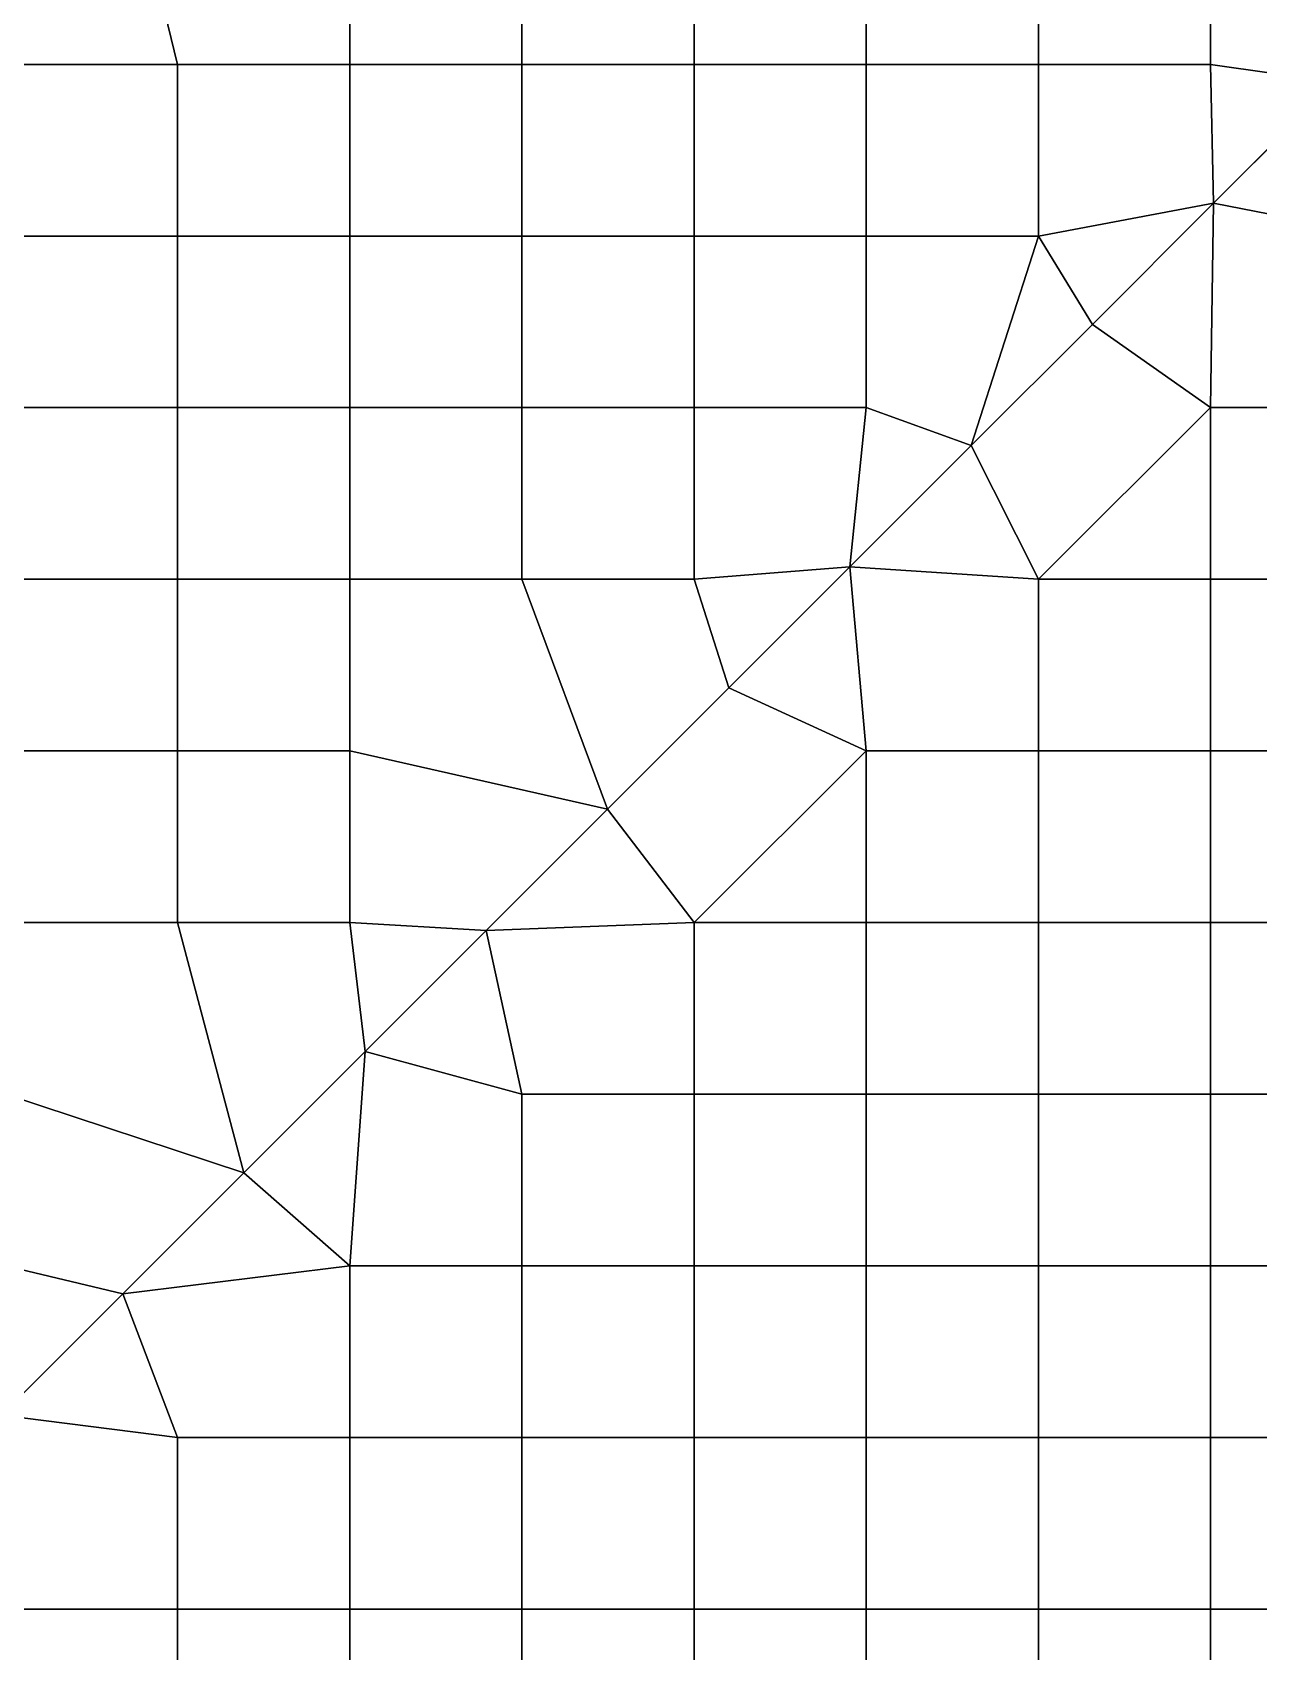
# Model space of a CAD drawing. Extents: x -13 to 39.3, y -26.5 to 20.6.
# Drawn here: x 20.258 to 23.835, y -8.115 to -3.391 of the extents above; entities that cross this region are included whole.
import ezdxf

# ---------------------------------------------------------------- set-up
doc = ezdxf.new("R2010")
doc.units = 0
doc.layers.add('BARS', color=1, linetype='CONTINUOUS')
doc.layers.add('FACES', color=5, linetype='CONTINUOUS')

msp = doc.modelspace()

# ---------------------------------------------------------------- linework, layer by layer
at = {"layer": 'BARS'}
for p, q in [((23.7036, -3.88909), (24.0571, -3.53553)), ((23.7036, -3.88909, 3.3), (24.0571, -3.53553, 3.3)), ((23.35, -4.24264), (23.7036, -3.88909)), ((23.35, -4.24264, 3.3), (23.7036, -3.88909, 3.3)), ((22.9964, -4.59619), (23.35, -4.24264)), ((22.9964, -4.59619, 3.3), (23.35, -4.24264, 3.3)), ((22.6429, -4.94975), (22.9964, -4.59619)), ((22.6429, -4.94975, 3.3), (22.9964, -4.59619, 3.3)), ((22.2893, -5.3033), (22.6429, -4.94975)), ((22.2893, -5.3033, 3.3), (22.6429, -4.94975, 3.3)), ((21.9358, -5.65685), (22.2893, -5.3033)), ((21.9358, -5.65685, 3.3), (22.2893, -5.3033, 3.3)), ((21.5822, -6.01041), (21.9358, -5.65685)), ((21.5822, -6.01041, 3.3), (21.9358, -5.65685, 3.3)), ((21.2287, -6.36396), (21.5822, -6.01041)), ((21.2287, -6.36396, 3.3), (21.5822, -6.01041, 3.3)), ((20.8751, -6.71751), (21.2287, -6.36396)), ((20.8751, -6.71751, 3.3), (21.2287, -6.36396, 3.3)), ((20.5216, -7.07107), (20.8751, -6.71751)), ((20.5216, -7.07107, 3.3), (20.8751, -6.71751, 3.3)), ((20.168, -7.42462), (20.5216, -7.07107)), ((20.168, -7.42462, 3.3), (20.5216, -7.07107, 3.3))]:
    msp.add_line(p, q, dxfattribs=at)
at = {"layer": 'FACES'}
for points in [[(20.5216, -2.82843), (20.168, -3.18198), (20.1796, -3.48396), (20.6817, -3.48396)], [(20.5216, -2.82843, 3.3), (20.168, -3.18198, 3.3), (20.1796, -3.48396, 3.3), (20.6817, -3.48396, 3.3)], [(21.1838, -2.98325), (20.5216, -2.82843), (20.6817, -3.48396), (21.1838, -3.48396)], [(21.1838, -2.98325, 3.3), (20.5216, -2.82843, 3.3), (20.6817, -3.48396, 3.3), (21.1838, -3.48396, 3.3)], [(21.6859, -2.98325), (21.1838, -2.98325), (21.1838, -3.48396), (21.6859, -3.48396)], [(21.6859, -2.98325, 3.3), (21.1838, -2.98325, 3.3), (21.1838, -3.48396, 3.3), (21.6859, -3.48396, 3.3)], [(22.188, -2.98325), (21.6859, -2.98325), (21.6859, -3.48396), (22.188, -3.48396)], [(22.188, -2.98325, 3.3), (21.6859, -2.98325, 3.3), (21.6859, -3.48396, 3.3), (22.188, -3.48396, 3.3)], [(22.6902, -2.98325), (22.188, -2.98325), (22.188, -3.48396), (22.6902, -3.48396)], [(22.6902, -2.98325, 3.3), (22.188, -2.98325, 3.3), (22.188, -3.48396, 3.3), (22.6902, -3.48396, 3.3)], [(23.1923, -2.98325), (22.6902, -2.98325), (22.6902, -3.48396), (23.1923, -3.48396)], [(23.1923, -2.98325, 3.3), (22.6902, -2.98325, 3.3), (22.6902, -3.48396, 3.3), (23.1923, -3.48396, 3.3)], [(23.6944, -2.98325), (23.1923, -2.98325), (23.1923, -3.48396), (23.6944, -3.48396)], [(23.6944, -2.98325, 3.3), (23.1923, -2.98325, 3.3), (23.1923, -3.48396, 3.3), (23.6944, -3.48396, 3.3)], [(23.6944, -2.98325), (23.6944, -3.48396), (24.0571, -3.53553), (24.4107, -3.18198)], [(23.6944, -2.98325, 3.3), (23.6944, -3.48396, 3.3), (24.0571, -3.53553, 3.3), (24.4107, -3.18198, 3.3)], [(20.6817, -3.48396), (20.1796, -3.48396), (20.1796, -3.98467), (20.6817, -3.98467)], [(20.6817, -3.48396, 3.3), (20.1796, -3.48396, 3.3), (20.1796, -3.98467, 3.3), (20.6817, -3.98467, 3.3)], [(21.1838, -3.48396), (20.6817, -3.48396), (20.6817, -3.98467), (21.1838, -3.98467)], [(21.1838, -3.48396, 3.3), (20.6817, -3.48396, 3.3), (20.6817, -3.98467, 3.3), (21.1838, -3.98467, 3.3)], [(21.6859, -3.48396), (21.1838, -3.48396), (21.1838, -3.98467), (21.6859, -3.98467)], [(21.6859, -3.48396, 3.3), (21.1838, -3.48396, 3.3), (21.1838, -3.98467, 3.3), (21.6859, -3.98467, 3.3)], [(22.188, -3.48396), (21.6859, -3.48396), (21.6859, -3.98467), (22.188, -3.98467)], [(22.188, -3.48396, 3.3), (21.6859, -3.48396, 3.3), (21.6859, -3.98467, 3.3), (22.188, -3.98467, 3.3)], [(22.6902, -3.48396), (22.188, -3.48396), (22.188, -3.98467), (22.6902, -3.98467)], [(22.6902, -3.48396, 3.3), (22.188, -3.48396, 3.3), (22.188, -3.98467, 3.3), (22.6902, -3.98467, 3.3)], [(23.1923, -3.48396), (22.6902, -3.48396), (22.6902, -3.98467), (23.1923, -3.98467)], [(23.1923, -3.48396, 3.3), (22.6902, -3.48396, 3.3), (22.6902, -3.98467, 3.3), (23.1923, -3.98467, 3.3)], [(23.6944, -3.48396), (23.1923, -3.48396), (23.1923, -3.98467), (23.7036, -3.88909)], [(23.6944, -3.48396, 3.3), (23.1923, -3.48396, 3.3), (23.1923, -3.98467, 3.3), (23.7036, -3.88909, 3.3)], [(24.0571, -3.53553), (23.6944, -3.48396), (23.7036, -3.88909)], [(24.0571, -3.53553, 3.3), (23.6944, -3.48396, 3.3), (23.7036, -3.88909, 3.3)], [(24.0571, -3.53553), (23.7036, -3.88909), (24.1965, -3.98467)], [(23.7036, -3.88909, 0.66), (23.7036, -3.88909), (24.0571, -3.53553), (24.0571, -3.53553, 0.66)], [(23.7036, -3.88909, 0.66), (24.0571, -3.53553, 0.66), (24.0571, -3.53553, 1.32), (23.7036, -3.88909, 1.32)], [(23.7036, -3.88909, 1.32), (24.0571, -3.53553, 1.32), (24.0571, -3.53553, 1.98), (23.7036, -3.88909, 1.98)], [(23.7036, -3.88909, 1.98), (24.0571, -3.53553, 1.98), (24.0571, -3.53553, 2.64), (23.7036, -3.88909, 2.64)], [(23.7036, -3.88909, 2.64), (24.0571, -3.53553, 2.64), (24.0571, -3.53553, 3.3), (23.7036, -3.88909, 3.3)], [(24.0571, -3.53553, 3.3), (23.7036, -3.88909, 3.3), (24.1965, -3.98467, 3.3)], [(23.7036, -3.88909), (23.1923, -3.98467), (23.35, -4.24264)], [(23.7036, -3.88909, 3.3), (23.1923, -3.98467, 3.3), (23.35, -4.24264, 3.3)], [(23.7036, -3.88909), (23.35, -4.24264), (23.6944, -4.48537)], [(23.35, -4.24264, 0.66), (23.35, -4.24264), (23.7036, -3.88909), (23.7036, -3.88909, 0.66)], [(23.35, -4.24264, 0.66), (23.7036, -3.88909, 0.66), (23.7036, -3.88909, 1.32), (23.35, -4.24264, 1.32)], [(23.35, -4.24264, 1.32), (23.7036, -3.88909, 1.32), (23.7036, -3.88909, 1.98), (23.35, -4.24264, 1.98)], [(23.35, -4.24264, 1.98), (23.7036, -3.88909, 1.98), (23.7036, -3.88909, 2.64), (23.35, -4.24264, 2.64)], [(23.35, -4.24264, 2.64), (23.7036, -3.88909, 2.64), (23.7036, -3.88909, 3.3), (23.35, -4.24264, 3.3)], [(23.7036, -3.88909, 3.3), (23.35, -4.24264, 3.3), (23.6944, -4.48537, 3.3)], [(24.1965, -3.98467), (23.7036, -3.88909), (23.6944, -4.48537), (24.1965, -4.48537)], [(24.1965, -3.98467, 3.3), (23.7036, -3.88909, 3.3), (23.6944, -4.48537, 3.3), (24.1965, -4.48537, 3.3)], [(20.6817, -3.98467), (20.1796, -3.98467), (20.1796, -4.48537), (20.6817, -4.48537)], [(20.6817, -3.98467, 3.3), (20.1796, -3.98467, 3.3), (20.1796, -4.48537, 3.3), (20.6817, -4.48537, 3.3)], [(21.1838, -3.98467), (20.6817, -3.98467), (20.6817, -4.48537), (21.1838, -4.48537)], [(21.1838, -3.98467, 3.3), (20.6817, -3.98467, 3.3), (20.6817, -4.48537, 3.3), (21.1838, -4.48537, 3.3)], [(21.6859, -3.98467), (21.1838, -3.98467), (21.1838, -4.48537), (21.6859, -4.48537)], [(21.6859, -3.98467, 3.3), (21.1838, -3.98467, 3.3), (21.1838, -4.48537, 3.3), (21.6859, -4.48537, 3.3)], [(22.188, -3.98467), (21.6859, -3.98467), (21.6859, -4.48537), (22.188, -4.48537)], [(22.188, -3.98467, 3.3), (21.6859, -3.98467, 3.3), (21.6859, -4.48537, 3.3), (22.188, -4.48537, 3.3)], [(22.6902, -3.98467), (22.188, -3.98467), (22.188, -4.48537), (22.6902, -4.48537)], [(22.6902, -3.98467, 3.3), (22.188, -3.98467, 3.3), (22.188, -4.48537, 3.3), (22.6902, -4.48537, 3.3)], [(23.1923, -3.98467), (22.6902, -3.98467), (22.6902, -4.48537), (22.9964, -4.59619)], [(23.1923, -3.98467, 3.3), (22.6902, -3.98467, 3.3), (22.6902, -4.48537, 3.3), (22.9964, -4.59619, 3.3)], [(23.35, -4.24264), (23.1923, -3.98467), (22.9964, -4.59619)], [(23.35, -4.24264, 3.3), (23.1923, -3.98467, 3.3), (22.9964, -4.59619, 3.3)], [(23.6944, -4.48537), (23.35, -4.24264), (22.9964, -4.59619), (23.1923, -4.98608)], [(22.9964, -4.59619, 0.66), (22.9964, -4.59619), (23.35, -4.24264), (23.35, -4.24264, 0.66)], [(22.9964, -4.59619, 0.66), (23.35, -4.24264, 0.66), (23.35, -4.24264, 1.32), (22.9964, -4.59619, 1.32)], [(22.9964, -4.59619, 1.32), (23.35, -4.24264, 1.32), (23.35, -4.24264, 1.98), (22.9964, -4.59619, 1.98)], [(22.9964, -4.59619, 1.98), (23.35, -4.24264, 1.98), (23.35, -4.24264, 2.64), (22.9964, -4.59619, 2.64)], [(22.9964, -4.59619, 2.64), (23.35, -4.24264, 2.64), (23.35, -4.24264, 3.3), (22.9964, -4.59619, 3.3)], [(23.6944, -4.48537, 3.3), (23.35, -4.24264, 3.3), (22.9964, -4.59619, 3.3), (23.1923, -4.98608, 3.3)], [(20.6817, -4.48537), (20.1796, -4.48537), (20.1796, -4.98608), (20.6817, -4.98608)], [(20.6817, -4.48537, 3.3), (20.1796, -4.48537, 3.3), (20.1796, -4.98608, 3.3), (20.6817, -4.98608, 3.3)], [(21.1838, -4.48537), (20.6817, -4.48537), (20.6817, -4.98608), (21.1838, -4.98608)], [(21.1838, -4.48537, 3.3), (20.6817, -4.48537, 3.3), (20.6817, -4.98608, 3.3), (21.1838, -4.98608, 3.3)], [(21.6859, -4.48537), (21.1838, -4.48537), (21.1838, -4.98608), (21.6859, -4.98608)], [(21.6859, -4.48537, 3.3), (21.1838, -4.48537, 3.3), (21.1838, -4.98608, 3.3), (21.6859, -4.98608, 3.3)], [(22.188, -4.48537), (21.6859, -4.48537), (21.6859, -4.98608), (22.188, -4.98608)], [(22.188, -4.48537, 3.3), (21.6859, -4.48537, 3.3), (21.6859, -4.98608, 3.3), (22.188, -4.98608, 3.3)], [(22.6902, -4.48537), (22.188, -4.48537), (22.188, -4.98608), (22.6429, -4.94975)], [(22.6902, -4.48537, 3.3), (22.188, -4.48537, 3.3), (22.188, -4.98608, 3.3), (22.6429, -4.94975, 3.3)], [(22.9964, -4.59619), (22.6902, -4.48537), (22.6429, -4.94975)], [(22.9964, -4.59619, 3.3), (22.6902, -4.48537, 3.3), (22.6429, -4.94975, 3.3)], [(23.6944, -4.48537), (23.1923, -4.98608), (23.6944, -4.98608)], [(23.6944, -4.48537, 3.3), (23.1923, -4.98608, 3.3), (23.6944, -4.98608, 3.3)], [(24.1965, -4.48537), (23.6944, -4.48537), (23.6944, -4.98608), (24.1965, -4.98608)], [(24.1965, -4.48537, 3.3), (23.6944, -4.48537, 3.3), (23.6944, -4.98608, 3.3), (24.1965, -4.98608, 3.3)], [(22.9964, -4.59619), (22.6429, -4.94975), (23.1923, -4.98608)], [(22.6429, -4.94975, 0.66), (22.6429, -4.94975), (22.9964, -4.59619), (22.9964, -4.59619, 0.66)], [(22.6429, -4.94975, 0.66), (22.9964, -4.59619, 0.66), (22.9964, -4.59619, 1.32), (22.6429, -4.94975, 1.32)], [(22.6429, -4.94975, 1.32), (22.9964, -4.59619, 1.32), (22.9964, -4.59619, 1.98), (22.6429, -4.94975, 1.98)], [(22.6429, -4.94975, 1.98), (22.9964, -4.59619, 1.98), (22.9964, -4.59619, 2.64), (22.6429, -4.94975, 2.64)], [(22.6429, -4.94975, 2.64), (22.9964, -4.59619, 2.64), (22.9964, -4.59619, 3.3), (22.6429, -4.94975, 3.3)], [(22.9964, -4.59619, 3.3), (22.6429, -4.94975, 3.3), (23.1923, -4.98608, 3.3)], [(22.6429, -4.94975), (22.188, -4.98608), (22.2893, -5.3033)], [(22.6429, -4.94975, 3.3), (22.188, -4.98608, 3.3), (22.2893, -5.3033, 3.3)], [(22.6429, -4.94975), (22.2893, -5.3033), (22.6902, -5.48679)], [(22.2893, -5.3033, 0.66), (22.2893, -5.3033), (22.6429, -4.94975), (22.6429, -4.94975, 0.66)], [(22.2893, -5.3033, 0.66), (22.6429, -4.94975, 0.66), (22.6429, -4.94975, 1.32), (22.2893, -5.3033, 1.32)], [(22.2893, -5.3033, 1.32), (22.6429, -4.94975, 1.32), (22.6429, -4.94975, 1.98), (22.2893, -5.3033, 1.98)], [(22.2893, -5.3033, 1.98), (22.6429, -4.94975, 1.98), (22.6429, -4.94975, 2.64), (22.2893, -5.3033, 2.64)], [(22.2893, -5.3033, 2.64), (22.6429, -4.94975, 2.64), (22.6429, -4.94975, 3.3), (22.2893, -5.3033, 3.3)], [(22.6429, -4.94975, 3.3), (22.2893, -5.3033, 3.3), (22.6902, -5.48679, 3.3)], [(23.1923, -4.98608), (22.6429, -4.94975), (22.6902, -5.48679), (23.1923, -5.48679)], [(23.1923, -4.98608, 3.3), (22.6429, -4.94975, 3.3), (22.6902, -5.48679, 3.3), (23.1923, -5.48679, 3.3)], [(20.6817, -4.98608), (20.1796, -4.98608), (20.1796, -5.48679), (20.6817, -5.48679)], [(20.6817, -4.98608, 3.3), (20.1796, -4.98608, 3.3), (20.1796, -5.48679, 3.3), (20.6817, -5.48679, 3.3)], [(21.1838, -4.98608), (20.6817, -4.98608), (20.6817, -5.48679), (21.1838, -5.48679)], [(21.1838, -4.98608, 3.3), (20.6817, -4.98608, 3.3), (20.6817, -5.48679, 3.3), (21.1838, -5.48679, 3.3)], [(21.6859, -4.98608), (21.1838, -4.98608), (21.1838, -5.48679), (21.9358, -5.65685)], [(21.6859, -4.98608, 3.3), (21.1838, -4.98608, 3.3), (21.1838, -5.48679, 3.3), (21.9358, -5.65685, 3.3)], [(22.188, -4.98608), (21.6859, -4.98608), (21.9358, -5.65685), (22.2893, -5.3033)], [(22.188, -4.98608, 3.3), (21.6859, -4.98608, 3.3), (21.9358, -5.65685, 3.3), (22.2893, -5.3033, 3.3)], [(23.6944, -4.98608), (23.1923, -4.98608), (23.1923, -5.48679), (23.6944, -5.48679)], [(23.6944, -4.98608, 3.3), (23.1923, -4.98608, 3.3), (23.1923, -5.48679, 3.3), (23.6944, -5.48679, 3.3)], [(24.1965, -4.98608), (23.6944, -4.98608), (23.6944, -5.48679), (24.1965, -5.48679)], [(24.1965, -4.98608, 3.3), (23.6944, -4.98608, 3.3), (23.6944, -5.48679, 3.3), (24.1965, -5.48679, 3.3)], [(22.2893, -5.3033), (21.9358, -5.65685), (22.188, -5.9875), (22.6902, -5.48679)], [(21.9358, -5.65685, 0.66), (21.9358, -5.65685), (22.2893, -5.3033), (22.2893, -5.3033, 0.66)], [(21.9358, -5.65685, 0.66), (22.2893, -5.3033, 0.66), (22.2893, -5.3033, 1.32), (21.9358, -5.65685, 1.32)], [(21.9358, -5.65685, 1.32), (22.2893, -5.3033, 1.32), (22.2893, -5.3033, 1.98), (21.9358, -5.65685, 1.98)], [(21.9358, -5.65685, 1.98), (22.2893, -5.3033, 1.98), (22.2893, -5.3033, 2.64), (21.9358, -5.65685, 2.64)], [(21.9358, -5.65685, 2.64), (22.2893, -5.3033, 2.64), (22.2893, -5.3033, 3.3), (21.9358, -5.65685, 3.3)], [(22.2893, -5.3033, 3.3), (21.9358, -5.65685, 3.3), (22.188, -5.9875, 3.3), (22.6902, -5.48679, 3.3)], [(20.6817, -5.48679), (20.1796, -5.48679), (20.1796, -5.9875), (20.6817, -5.9875)], [(20.6817, -5.48679, 3.3), (20.1796, -5.48679, 3.3), (20.1796, -5.9875, 3.3), (20.6817, -5.9875, 3.3)], [(21.1838, -5.48679), (20.6817, -5.48679), (20.6817, -5.9875), (21.1838, -5.9875)], [(21.1838, -5.48679, 3.3), (20.6817, -5.48679, 3.3), (20.6817, -5.9875, 3.3), (21.1838, -5.9875, 3.3)], [(21.9358, -5.65685), (21.1838, -5.48679), (21.1838, -5.9875), (21.5822, -6.01041)], [(21.9358, -5.65685, 3.3), (21.1838, -5.48679, 3.3), (21.1838, -5.9875, 3.3), (21.5822, -6.01041, 3.3)], [(22.6902, -5.48679), (22.188, -5.9875), (22.6902, -5.9875)], [(22.6902, -5.48679, 3.3), (22.188, -5.9875, 3.3), (22.6902, -5.9875, 3.3)], [(23.1923, -5.48679), (22.6902, -5.48679), (22.6902, -5.9875), (23.1923, -5.9875)], [(23.1923, -5.48679, 3.3), (22.6902, -5.48679, 3.3), (22.6902, -5.9875, 3.3), (23.1923, -5.9875, 3.3)], [(23.6944, -5.48679), (23.1923, -5.48679), (23.1923, -5.9875), (23.6944, -5.9875)], [(23.6944, -5.48679, 3.3), (23.1923, -5.48679, 3.3), (23.1923, -5.9875, 3.3), (23.6944, -5.9875, 3.3)], [(24.1965, -5.48679), (23.6944, -5.48679), (23.6944, -5.9875), (24.1965, -5.9875)], [(24.1965, -5.48679, 3.3), (23.6944, -5.48679, 3.3), (23.6944, -5.9875, 3.3), (24.1965, -5.9875, 3.3)], [(21.9358, -5.65685), (21.5822, -6.01041), (22.188, -5.9875)], [(21.5822, -6.01041, 0.66), (21.5822, -6.01041), (21.9358, -5.65685), (21.9358, -5.65685, 0.66)], [(21.5822, -6.01041, 0.66), (21.9358, -5.65685, 0.66), (21.9358, -5.65685, 1.32), (21.5822, -6.01041, 1.32)], [(21.5822, -6.01041, 1.32), (21.9358, -5.65685, 1.32), (21.9358, -5.65685, 1.98), (21.5822, -6.01041, 1.98)], [(21.5822, -6.01041, 1.98), (21.9358, -5.65685, 1.98), (21.9358, -5.65685, 2.64), (21.5822, -6.01041, 2.64)], [(21.5822, -6.01041, 2.64), (21.9358, -5.65685, 2.64), (21.9358, -5.65685, 3.3), (21.5822, -6.01041, 3.3)], [(21.9358, -5.65685, 3.3), (21.5822, -6.01041, 3.3), (22.188, -5.9875, 3.3)], [(20.6817, -5.9875), (20.1796, -5.9875), (20.1796, -6.4882), (20.8751, -6.71751)], [(20.6817, -5.9875, 3.3), (20.1796, -5.9875, 3.3), (20.1796, -6.4882, 3.3), (20.8751, -6.71751, 3.3)], [(21.1838, -5.9875), (20.6817, -5.9875), (20.8751, -6.71751), (21.2287, -6.36396)], [(21.1838, -5.9875, 3.3), (20.6817, -5.9875, 3.3), (20.8751, -6.71751, 3.3), (21.2287, -6.36396, 3.3)], [(21.5822, -6.01041), (21.1838, -5.9875), (21.2287, -6.36396)], [(21.5822, -6.01041, 3.3), (21.1838, -5.9875, 3.3), (21.2287, -6.36396, 3.3)], [(22.188, -5.9875), (21.5822, -6.01041), (21.6859, -6.4882), (22.188, -6.4882)], [(22.188, -5.9875, 3.3), (21.5822, -6.01041, 3.3), (21.6859, -6.4882, 3.3), (22.188, -6.4882, 3.3)], [(22.6902, -5.9875), (22.188, -5.9875), (22.188, -6.4882), (22.6902, -6.4882)], [(22.6902, -5.9875, 3.3), (22.188, -5.9875, 3.3), (22.188, -6.4882, 3.3), (22.6902, -6.4882, 3.3)], [(23.1923, -5.9875), (22.6902, -5.9875), (22.6902, -6.4882), (23.1923, -6.4882)], [(23.1923, -5.9875, 3.3), (22.6902, -5.9875, 3.3), (22.6902, -6.4882, 3.3), (23.1923, -6.4882, 3.3)], [(23.6944, -5.9875), (23.1923, -5.9875), (23.1923, -6.4882), (23.6944, -6.4882)], [(23.6944, -5.9875, 3.3), (23.1923, -5.9875, 3.3), (23.1923, -6.4882, 3.3), (23.6944, -6.4882, 3.3)], [(24.1965, -5.9875), (23.6944, -5.9875), (23.6944, -6.4882), (24.1965, -6.4882)], [(24.1965, -5.9875, 3.3), (23.6944, -5.9875, 3.3), (23.6944, -6.4882, 3.3), (24.1965, -6.4882, 3.3)], [(21.5822, -6.01041), (21.2287, -6.36396), (21.6859, -6.4882)], [(21.2287, -6.36396, 0.66), (21.2287, -6.36396), (21.5822, -6.01041), (21.5822, -6.01041, 0.66)], [(21.2287, -6.36396, 0.66), (21.5822, -6.01041, 0.66), (21.5822, -6.01041, 1.32), (21.2287, -6.36396, 1.32)], [(21.2287, -6.36396, 1.32), (21.5822, -6.01041, 1.32), (21.5822, -6.01041, 1.98), (21.2287, -6.36396, 1.98)], [(21.2287, -6.36396, 1.98), (21.5822, -6.01041, 1.98), (21.5822, -6.01041, 2.64), (21.2287, -6.36396, 2.64)], [(21.2287, -6.36396, 2.64), (21.5822, -6.01041, 2.64), (21.5822, -6.01041, 3.3), (21.2287, -6.36396, 3.3)], [(21.5822, -6.01041, 3.3), (21.2287, -6.36396, 3.3), (21.6859, -6.4882, 3.3)], [(21.2287, -6.36396), (20.8751, -6.71751), (21.1838, -6.98891)], [(20.8751, -6.71751, 0.66), (20.8751, -6.71751), (21.2287, -6.36396), (21.2287, -6.36396, 0.66)], [(20.8751, -6.71751, 0.66), (21.2287, -6.36396, 0.66), (21.2287, -6.36396, 1.32), (20.8751, -6.71751, 1.32)], [(20.8751, -6.71751, 1.32), (21.2287, -6.36396, 1.32), (21.2287, -6.36396, 1.98), (20.8751, -6.71751, 1.98)], [(20.8751, -6.71751, 1.98), (21.2287, -6.36396, 1.98), (21.2287, -6.36396, 2.64), (20.8751, -6.71751, 2.64)], [(20.8751, -6.71751, 2.64), (21.2287, -6.36396, 2.64), (21.2287, -6.36396, 3.3), (20.8751, -6.71751, 3.3)], [(21.2287, -6.36396, 3.3), (20.8751, -6.71751, 3.3), (21.1838, -6.98891, 3.3)], [(21.6859, -6.4882), (21.2287, -6.36396), (21.1838, -6.98891), (21.6859, -6.98891)], [(21.6859, -6.4882, 3.3), (21.2287, -6.36396, 3.3), (21.1838, -6.98891, 3.3), (21.6859, -6.98891, 3.3)], [(20.8751, -6.71751), (20.1796, -6.4882), (20.1796, -6.98891), (20.5216, -7.07107)], [(20.8751, -6.71751, 3.3), (20.1796, -6.4882, 3.3), (20.1796, -6.98891, 3.3), (20.5216, -7.07107, 3.3)], [(22.188, -6.4882), (21.6859, -6.4882), (21.6859, -6.98891), (22.188, -6.98891)], [(22.188, -6.4882, 3.3), (21.6859, -6.4882, 3.3), (21.6859, -6.98891, 3.3), (22.188, -6.98891, 3.3)], [(22.6902, -6.4882), (22.188, -6.4882), (22.188, -6.98891), (22.6902, -6.98891)], [(22.6902, -6.4882, 3.3), (22.188, -6.4882, 3.3), (22.188, -6.98891, 3.3), (22.6902, -6.98891, 3.3)], [(23.1923, -6.4882), (22.6902, -6.4882), (22.6902, -6.98891), (23.1923, -6.98891)], [(23.1923, -6.4882, 3.3), (22.6902, -6.4882, 3.3), (22.6902, -6.98891, 3.3), (23.1923, -6.98891, 3.3)], [(23.6944, -6.4882), (23.1923, -6.4882), (23.1923, -6.98891), (23.6944, -6.98891)], [(23.6944, -6.4882, 3.3), (23.1923, -6.4882, 3.3), (23.1923, -6.98891, 3.3), (23.6944, -6.98891, 3.3)], [(24.1965, -6.4882), (23.6944, -6.4882), (23.6944, -6.98891), (24.1965, -6.98891)], [(24.1965, -6.4882, 3.3), (23.6944, -6.4882, 3.3), (23.6944, -6.98891, 3.3), (24.1965, -6.98891, 3.3)], [(20.8751, -6.71751), (20.5216, -7.07107), (21.1838, -6.98891)], [(20.5216, -7.07107, 0.66), (20.5216, -7.07107), (20.8751, -6.71751), (20.8751, -6.71751, 0.66)], [(20.5216, -7.07107, 0.66), (20.8751, -6.71751, 0.66), (20.8751, -6.71751, 1.32), (20.5216, -7.07107, 1.32)], [(20.5216, -7.07107, 1.32), (20.8751, -6.71751, 1.32), (20.8751, -6.71751, 1.98), (20.5216, -7.07107, 1.98)], [(20.5216, -7.07107, 1.98), (20.8751, -6.71751, 1.98), (20.8751, -6.71751, 2.64), (20.5216, -7.07107, 2.64)], [(20.5216, -7.07107, 2.64), (20.8751, -6.71751, 2.64), (20.8751, -6.71751, 3.3), (20.5216, -7.07107, 3.3)], [(20.8751, -6.71751, 3.3), (20.5216, -7.07107, 3.3), (21.1838, -6.98891, 3.3)], [(20.5216, -7.07107), (20.1796, -6.98891), (20.168, -7.42462)], [(20.5216, -7.07107, 3.3), (20.1796, -6.98891, 3.3), (20.168, -7.42462, 3.3)], [(21.1838, -6.98891), (20.5216, -7.07107), (20.6817, -7.48962), (21.1838, -7.48962)], [(21.1838, -6.98891, 3.3), (20.5216, -7.07107, 3.3), (20.6817, -7.48962, 3.3), (21.1838, -7.48962, 3.3)], [(21.6859, -6.98891), (21.1838, -6.98891), (21.1838, -7.48962), (21.6859, -7.48962)], [(21.6859, -6.98891, 3.3), (21.1838, -6.98891, 3.3), (21.1838, -7.48962, 3.3), (21.6859, -7.48962, 3.3)], [(22.188, -6.98891), (21.6859, -6.98891), (21.6859, -7.48962), (22.188, -7.48962)], [(22.188, -6.98891, 3.3), (21.6859, -6.98891, 3.3), (21.6859, -7.48962, 3.3), (22.188, -7.48962, 3.3)], [(22.6902, -6.98891), (22.188, -6.98891), (22.188, -7.48962), (22.6902, -7.48962)], [(22.6902, -6.98891, 3.3), (22.188, -6.98891, 3.3), (22.188, -7.48962, 3.3), (22.6902, -7.48962, 3.3)], [(23.1923, -6.98891), (22.6902, -6.98891), (22.6902, -7.48962), (23.1923, -7.48962)], [(23.1923, -6.98891, 3.3), (22.6902, -6.98891, 3.3), (22.6902, -7.48962, 3.3), (23.1923, -7.48962, 3.3)], [(23.6944, -6.98891), (23.1923, -6.98891), (23.1923, -7.48962), (23.6944, -7.48962)], [(23.6944, -6.98891, 3.3), (23.1923, -6.98891, 3.3), (23.1923, -7.48962, 3.3), (23.6944, -7.48962, 3.3)], [(24.1965, -6.98891), (23.6944, -6.98891), (23.6944, -7.48962), (24.1965, -7.48962)], [(24.1965, -6.98891, 3.3), (23.6944, -6.98891, 3.3), (23.6944, -7.48962, 3.3), (24.1965, -7.48962, 3.3)], [(20.6817, -7.48962), (20.5216, -7.07107), (20.168, -7.42462)], [(20.168, -7.42462, 0.66), (20.168, -7.42462), (20.5216, -7.07107), (20.5216, -7.07107, 0.66)], [(20.168, -7.42462, 0.66), (20.5216, -7.07107, 0.66), (20.5216, -7.07107, 1.32), (20.168, -7.42462, 1.32)], [(20.168, -7.42462, 1.32), (20.5216, -7.07107, 1.32), (20.5216, -7.07107, 1.98), (20.168, -7.42462, 1.98)], [(20.168, -7.42462, 1.98), (20.5216, -7.07107, 1.98), (20.5216, -7.07107, 2.64), (20.168, -7.42462, 2.64)], [(20.168, -7.42462, 2.64), (20.5216, -7.07107, 2.64), (20.5216, -7.07107, 3.3), (20.168, -7.42462, 3.3)], [(20.6817, -7.48962, 3.3), (20.5216, -7.07107, 3.3), (20.168, -7.42462, 3.3)], [(20.6817, -7.48962), (20.168, -7.42462), (20.1796, -7.99033), (20.6817, -7.99033)], [(20.6817, -7.48962, 3.3), (20.168, -7.42462, 3.3), (20.1796, -7.99033, 3.3), (20.6817, -7.99033, 3.3)], [(21.1838, -7.48962), (20.6817, -7.48962), (20.6817, -7.99033), (21.1838, -7.99033)], [(21.1838, -7.48962, 3.3), (20.6817, -7.48962, 3.3), (20.6817, -7.99033, 3.3), (21.1838, -7.99033, 3.3)], [(21.6859, -7.48962), (21.1838, -7.48962), (21.1838, -7.99033), (21.6859, -7.99033)], [(21.6859, -7.48962, 3.3), (21.1838, -7.48962, 3.3), (21.1838, -7.99033, 3.3), (21.6859, -7.99033, 3.3)], [(22.188, -7.48962), (21.6859, -7.48962), (21.6859, -7.99033), (22.188, -7.99033)], [(22.188, -7.48962, 3.3), (21.6859, -7.48962, 3.3), (21.6859, -7.99033, 3.3), (22.188, -7.99033, 3.3)], [(22.6902, -7.48962), (22.188, -7.48962), (22.188, -7.99033), (22.6902, -7.99033)], [(22.6902, -7.48962, 3.3), (22.188, -7.48962, 3.3), (22.188, -7.99033, 3.3), (22.6902, -7.99033, 3.3)], [(23.1923, -7.48962), (22.6902, -7.48962), (22.6902, -7.99033), (23.1923, -7.99033)], [(23.1923, -7.48962, 3.3), (22.6902, -7.48962, 3.3), (22.6902, -7.99033, 3.3), (23.1923, -7.99033, 3.3)], [(23.6944, -7.48962), (23.1923, -7.48962), (23.1923, -7.99033), (23.6944, -7.99033)], [(23.6944, -7.48962, 3.3), (23.1923, -7.48962, 3.3), (23.1923, -7.99033, 3.3), (23.6944, -7.99033, 3.3)], [(24.1965, -7.48962), (23.6944, -7.48962), (23.6944, -7.99033), (24.1965, -7.99033)], [(24.1965, -7.48962, 3.3), (23.6944, -7.48962, 3.3), (23.6944, -7.99033, 3.3), (24.1965, -7.99033, 3.3)], [(20.6817, -7.99033), (20.1796, -7.99033), (20.1796, -8.49103), (20.6817, -8.49103)], [(20.6817, -7.99033, 3.3), (20.1796, -7.99033, 3.3), (20.1796, -8.49103, 3.3), (20.6817, -8.49103, 3.3)], [(21.1838, -7.99033), (20.6817, -7.99033), (20.6817, -8.49103), (21.1838, -8.49103)], [(21.1838, -7.99033, 3.3), (20.6817, -7.99033, 3.3), (20.6817, -8.49103, 3.3), (21.1838, -8.49103, 3.3)], [(21.6859, -7.99033), (21.1838, -7.99033), (21.1838, -8.49103), (21.6859, -8.49103)], [(21.6859, -7.99033, 3.3), (21.1838, -7.99033, 3.3), (21.1838, -8.49103, 3.3), (21.6859, -8.49103, 3.3)], [(22.188, -7.99033), (21.6859, -7.99033), (21.6859, -8.49103), (22.188, -8.49103)], [(22.188, -7.99033, 3.3), (21.6859, -7.99033, 3.3), (21.6859, -8.49103, 3.3), (22.188, -8.49103, 3.3)], [(22.6902, -7.99033), (22.188, -7.99033), (22.188, -8.49103), (22.6902, -8.49103)], [(22.6902, -7.99033, 3.3), (22.188, -7.99033, 3.3), (22.188, -8.49103, 3.3), (22.6902, -8.49103, 3.3)], [(23.1923, -7.99033), (22.6902, -7.99033), (22.6902, -8.49103), (23.1923, -8.49103)], [(23.1923, -7.99033, 3.3), (22.6902, -7.99033, 3.3), (22.6902, -8.49103, 3.3), (23.1923, -8.49103, 3.3)], [(23.6944, -7.99033), (23.1923, -7.99033), (23.1923, -8.49103), (23.6944, -8.49103)], [(23.6944, -7.99033, 3.3), (23.1923, -7.99033, 3.3), (23.1923, -8.49103, 3.3), (23.6944, -8.49103, 3.3)], [(24.1965, -7.99033), (23.6944, -7.99033), (23.6944, -8.49103), (24.1965, -8.49103)], [(24.1965, -7.99033, 3.3), (23.6944, -7.99033, 3.3), (23.6944, -8.49103, 3.3), (24.1965, -8.49103, 3.3)]]:
    msp.add_3dface(points, dxfattribs=at)

doc.saveas('drawing.dxf')
